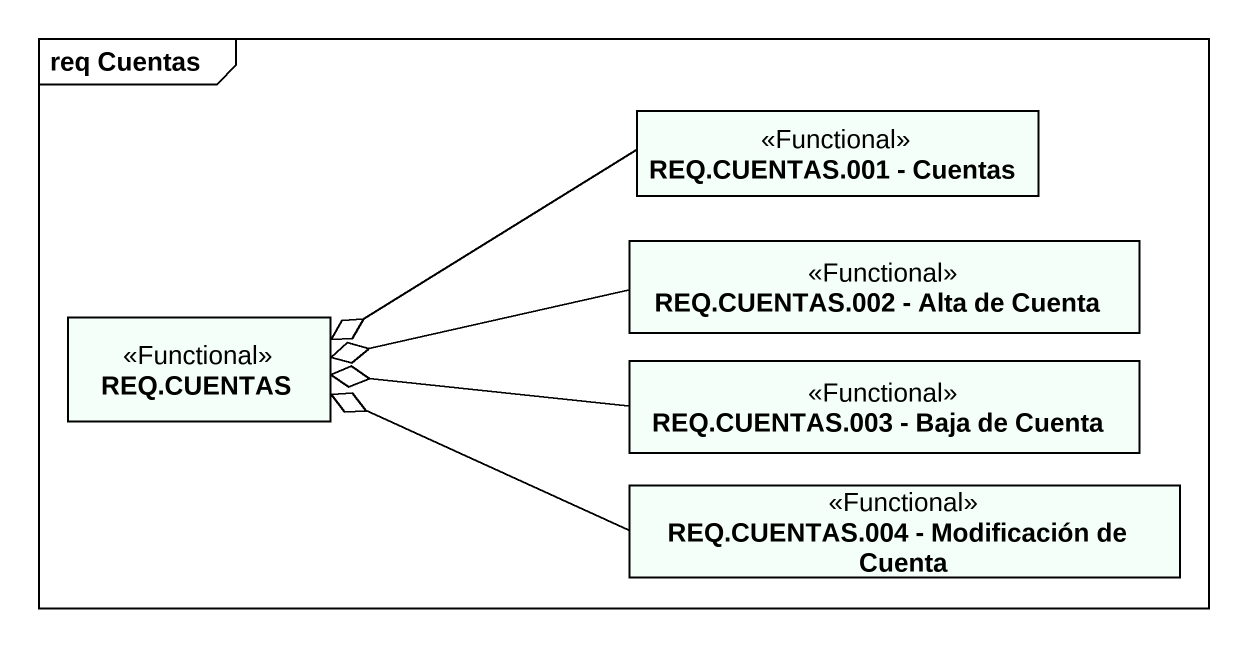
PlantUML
@startuml
mainframe req Cuentas
hide circle
hide empty members
class "REQ.CUENTAS.001 - Cuentas" as REQ_CUENTAS_001_Cuentas <<Functional>> #F5FFFA
class "REQ.CUENTAS.002 - Alta de Cuenta" as REQ_CUENTAS_002_Alta_de <<Functional>> #F5FFFA
class "REQ.CUENTAS" as REQ_CUENTAS <<Functional>> #F5FFFA
class "REQ.CUENTAS.003 - Baja de Cuenta" as REQ_CUENTAS_003_Baja_de <<Functional>> #F5FFFA
class "REQ.CUENTAS.004 - Modificación de Cuenta" as REQ_CUENTAS_004 <<Functional>> #F5FFFA
REQ_CUENTAS_001_Cuentas -left-o REQ_CUENTAS
REQ_CUENTAS_002_Alta_de -left-o REQ_CUENTAS
REQ_CUENTAS_003_Baja_de -left-o REQ_CUENTAS
REQ_CUENTAS_004 -left-o REQ_CUENTAS
@enduml
